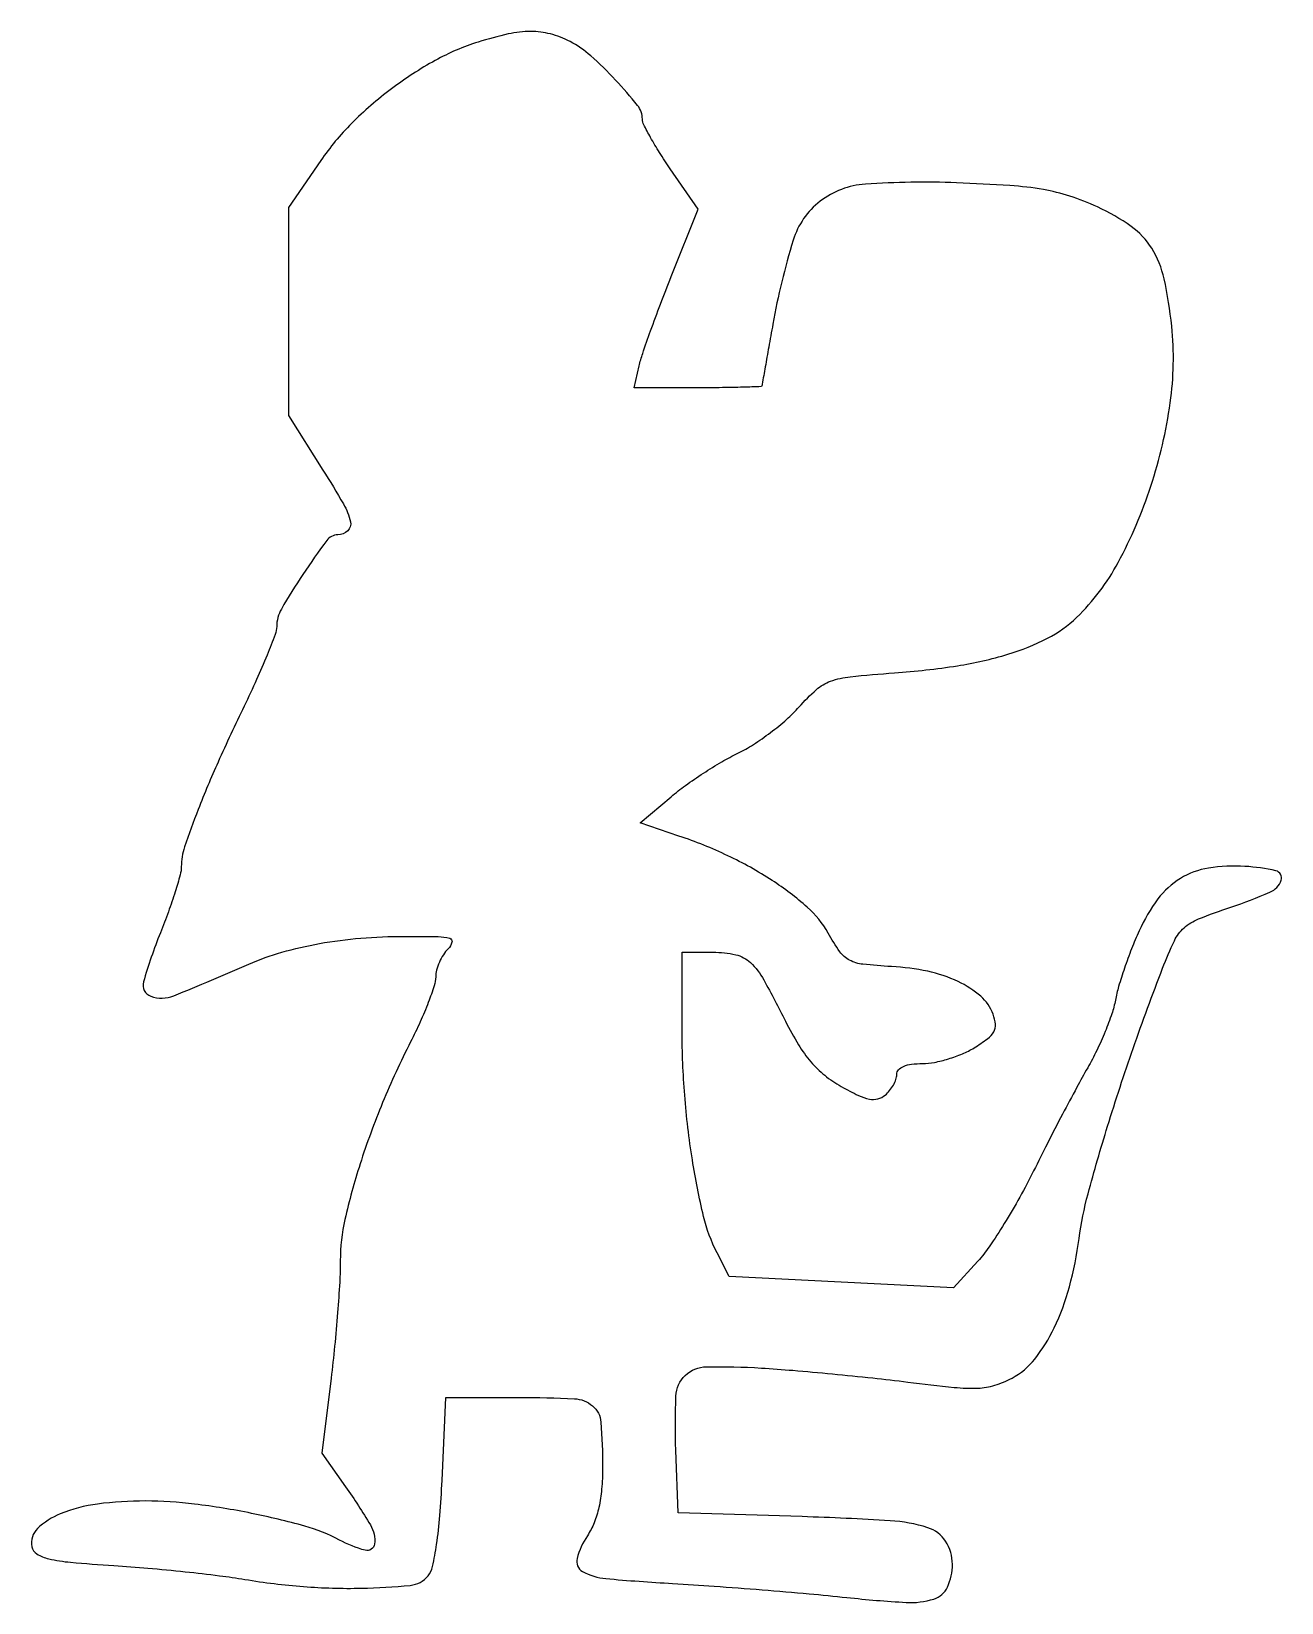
# Model space of a CAD drawing. Extents: x 0 to 157, y 0 to 198.
import ezdxf

# ---------------------------------------------------------------- set-up
doc = ezdxf.new("R2010")
doc.units = 0

msp = doc.modelspace()

# ---------------------------------------------------------------- linework, layer by layer
msp.add_lwpolyline([(56.346717, 196.492619, 0.049693), (50.954347, 194.182428, 0.035342), (45.431658, 190.605659, 0.035097), (40.417451, 186.247254, 0.046208), (36.549124, 181.586339), (32.5, 175.672679), (32.5, 162.586339), (32.5, 149.5), (36.824003, 142.657336, -0.010467), (39.400032, 138.385346, -0.074607), (40.277224, 136.142094, -0.263975), (39.934142, 135.00222, -0.192907), (38.680866, 134.5, 0.238226), (37.296277, 133.800618, 0.012033), (34.305543, 129.533009, 0.01558), (31.594002, 125.169719, 0.131978), (31, 122.95854, -0.090655), (30.818764, 121.967157, -0.006601), (29.797898, 119.372392, -0.009052), (28.475167, 116.296602, -0.006724), (26.907738, 112.947103, 0.007103), (23.621814, 105.911422, 0.012348), (21.123905, 99.970738, 0.012399), (19.406506, 95.244488, 0.08104), (19.000504, 92.760521, -0.067838), (18.859617, 91.729121, -0.008861), (18.22667, 89.599901, -0.010176), (17.375137, 87.089488, -0.008354), (16.366884, 84.443637, 0.024713), (14.239173, 78.2595, 0.397254), (15.161679, 76.462674, 0.182645), (18.042049, 76.523463, 0.007928), (27.5, 80.502871, -0.03411), (31.638834, 81.994573, -0.025106), (36.389002, 83.094416, -0.023533), (41.572018, 83.773445, -0.020806), (47.014249, 84, -0.004181), (51.304103, 83.964128, -0.064804), (52.75876, 83.75, -0.409816), (53.044129, 83.248501, -0.131972), (52.571429, 82.428571, 0.053191), (51.969854, 81.683311, 0.038482), (51.461607, 80.743855, 0.039106), (51.114109, 79.764013, 0.065753), (51, 78.900055, -0.079696), (50.821177, 77.785277, -0.0126), (50.072291, 75.690301, -0.013706), (49.050982, 73.246937, -0.011599), (47.841842, 70.721483, 0.019204), (44.327224, 63.084714, 0.02052), (41.49308, 55.365777, 0.021794), (39.582931, 48.38995, 0.055981), (39, 43.199801, -0.014529), (38.922008, 40.516353, -0.005095), (38.658766, 36.668238, -0.005054), (38.283109, 32.439407, -0.005893), (37.838352, 28.430618), (36.676703, 18.978078), (39.672273, 14.739039, -0.018552), (42.78461, 9.968693, -0.16598), (43.303506, 7.558145, -0.45837), (42.135724, 6.768998, -0.056582), (38.887691, 8.060106, 0.054763), (34.52258, 9.813619, 0.018449), (27.843356, 11.417526, 0.018805), (20.674281, 12.583099, 0.030283), (14.5, 12.972726, 0.033161), (8.4697, 12.587331, 0.06308), (3.774411, 11.3578, 0.097393), (0.910527, 9.496659, 0.252427), (0.192757, 7.223241, 0.212926), (0.832866, 6.304044, 0.079429), (2.324422, 5.700682, 0.034692), (5.083751, 5.265248, 0.0056), (10.510928, 4.852217, -0.005691), (14.811308, 4.524154, -0.00444), (19.475085, 4.073163, -0.004491), (23.811945, 3.575451, -0.0109), (27, 3.109771, 0.022514), (34.377886, 2.206504, 0.024013), (41.649573, 1.997137, 0.019956), (47.802225, 2.361431, 0.197256), (50.04401, 3.553029, 0.121646), (50.615191, 4.733592, 0.015856), (51.110509, 7.505769, 0.016151), (51.520591, 11.125787, 0.009014), (51.797536, 15.553029), (52.262162, 26), (61.524092, 26, -0.011871), (68.443965, 25.835682, -0.164787), (70.738516, 24.934814, -0.201379), (71.781457, 22.894773, -0.019081), (71.993411, 17.168213, -0.020961), (71.87657, 14.457654, -0.033745), (71.525602, 12.173482, -0.039338), (70.931611, 10.243428, -0.051459), (70.07965, 8.607052, 0.080497), (68.788424, 5.732651, 0.342973), (69.472788, 4.110581, 0.106023), (72.39257, 3.209016, 0.007785), (80.806152, 2.596566, -0.003548), (86.027918, 2.260917, -0.00229), (92.071299, 1.801553, -0.002301), (97.975991, 1.298156, -0.004341), (102.734438, 0.828728, 0.012049), (110.177733, 0.210113, 0.091121), (113.66292, 0.640666, 0.211742), (115.375013, 2.148282, 0.108296), (116, 5, 0.143846), (115.148033, 7.900115, 0.174738), (112.911958, 9.611839, 0.062047), (108.160604, 10.493299, 0.006863), (97.098005, 11), (81.5, 11.5), (81.206229, 19.344796, -0.020036), (81.22422, 26.16945, -0.192818), (82.394647, 28.764778, -0.189834), (85.043309, 29.856522, -0.019333), (91.965413, 29.697999, -0.005614), (95.941939, 29.408046, -0.002921), (100.896037, 28.961683, -0.002903), (105.977638, 28.444098, -0.004423), (110.382797, 27.93009, 0.005567), (116.216125, 27.262958, 0.03525), (119.200599, 27.166627, 0.064466), (121.327623, 27.52509, 0.049612), (123.502833, 28.431592, 0.102801), (126.356542, 30.829788, 0.054936), (128.803401, 34.756359, 0.046344), (130.711312, 39.904829, 0.032044), (131.93545, 46, -0.032115), (133.063944, 51.614837, -0.009292), (135.518217, 60.113544, -0.009013), (138.738568, 69.905212, -0.00794), (142.442344, 80, -0.01871), (143.915958, 83.437902, -0.1001), (145.131212, 85.063661, -0.088534), (146.947022, 86.183838, -0.012949), (151.029992, 87.675393, 0.019533), (155.941312, 89.54319, 0.211977), (157.353203, 91.057069, 0.447969), (156.687378, 92.248684, 0.038667), (152.802174, 92.80266, 0.056001), (148.2252, 92.584865, 0.097351), (144.669953, 91.272876, 0.096214), (141.848513, 88.699472, 0.053695), (139.480776, 84.678871, 0.013148), (138.536687, 82.437384, 0.010612), (137.638058, 79.984119, 0.01076), (136.905071, 77.683031, 0.026972), (136.498494, 75.969195, -0.037534), (136.057149, 74.269334, -0.015003), (135.211347, 72.015862, -0.014748), (134.150232, 69.630506, -0.018015), (133.013803, 67.469195, 0.006675), (131.647873, 65.008527, 0.002681), (129.843512, 61.609701, 0.002652), (127.938441, 57.92685, 0.003352), (126.217633, 54.5, -0.012454), (124.47954, 51.190353, -0.011306), (122.524176, 47.861406, -0.011402), (120.63969, 44.96302, -0.035308), (119.191408, 43.134573), (116.115494, 39.769145), (102.024391, 40.498737), (87.933287, 41.228329), (86.405246, 44.183233, -0.060594), (84.698927, 48.769095, -0.019652), (83.288087, 55.879569, -0.019193), (82.322475, 64.011279, -0.019955), (82, 72.087968), (82, 82), (85.877555, 82, -0.055434), (88.739628, 81.68171, -0.135579), (90.592966, 80.690726, -0.07683), (92.269845, 78.516214, -0.010033), (94.995882, 73.324154, 0.020544), (96.629087, 70.366271, 0.0405), (98.202171, 68.192959, 0.047043), (99.930876, 66.519071, 0.040832), (102.022577, 65.107467, 0.015581), (104.174761, 63.984625, 0.064533), (105.563472, 63.523144, 0.112042), (106.60699, 63.555726, 0.11003), (107.541998, 64.034856, 0.049448), (108.099878, 64.599631, 0.041855), (108.571712, 65.294099, 0.043772), (108.894969, 66.007152, 0.084737), (109, 66.622445, -0.185632), (109.224153, 67.205398, -0.109116), (109.840491, 67.644713, -0.06987), (110.854827, 67.917123, -0.030436), (112.25, 68.003738, 0.047529), (113.727836, 68.146251, 0.0261), (115.493576, 68.584556, 0.025789), (117.25472, 69.221571, 0.037244), (118.728133, 69.975741, 0.022537), (120.423596, 71.117354, 0.104541), (121.20207, 71.996393, 0.152287), (121.40662, 72.936584, 0.06667), (121.123819, 74.194323, 0.125464), (119.559089, 76.462268, 0.069705), (116.727725, 78.30941, 0.057405), (112.890988, 79.5987, 0.039361), (108.332705, 80.198427, -0.013774), (104.736775, 80.485566, -0.095089), (103.051558, 81.001031, -0.118048), (101.844532, 82.062783, -0.026036), (100.363853, 84.412606, 0.084294), (97.740773, 87.666943, 0.036871), (93.315836, 91.034242, 0.033652), (87.759378, 94.138685, 0.029729), (81.605116, 96.616677), (76.710232, 98.256979), (80.605116, 101.5553, -0.019455), (82.422285, 102.976558, -0.011731), (84.677753, 104.524188, -0.011742), (86.994773, 105.958955, -0.020102), (89, 107.030469, 0.030376), (90.956496, 108.128172, 0.018754), (93.120309, 109.63898, 0.018787), (95.153873, 111.298973, 0.031806), (96.707434, 112.853658, -0.031288), (98.881773, 115.034073, -0.095603), (100.672528, 116.092009, -0.060319), (103.150917, 116.652708, -0.007368), (108.707434, 117.138814, 0.019918), (116.620359, 118.031642, 0.035902), (122.981385, 119.480558, 0.044445), (127.958817, 121.494991, 0.074232), (131.624789, 124.12095, 0.076996), (136.850044, 131.032684, 0.044527), (140.961579, 140.632809, 0.043703), (143.398098, 151.119146, 0.060837), (143.585128, 160.745158, 0.028522), (142.625377, 166.725594, 0.085461), (141.06989, 170.545946, 0.099278), (138.47646, 173.301612, 0.047154), (134.237684, 175.748723, 0.027996), (130.74969, 177.115075, 0.03692), (127.436451, 177.938434, 0.025924), (123.23813, 178.435843, 0.006897), (116.505571, 178.788264, 0.026659), (105.05077, 178.618708, 0.148131), (99.362514, 176.46314, 0.15537), (95.971345, 171.5713, 0.030201), (93.412274, 161, 0.000119), (92.895131, 158.106953, 0.000189), (92.453886, 155.629687, 0.000037), (92.065965, 153.446065, 0.009271), (92.034888, 153.25, -0.364267), (91.921841, 153.148121, -0.000949), (89.654652, 153.073438, -0.004837), (87.058212, 153.017977, -0.002921), (83.980948, 153), (75.961896, 153), (76.593773, 155.75, -0.025135), (77.036051, 157.310882, -0.004449), (78.036996, 160.183648, -0.004806), (79.273874, 163.532719, -0.004311), (80.619556, 166.981567), (84.013463, 175.463133), (80.506732, 180.554751, -0.009697), (79.163632, 182.588192, -0.012977), (78.030102, 184.486175, -0.010167), (77.165862, 186.098317, -0.11849), (77, 186.788388, 0.170179), (76.395185, 188.513919, 0.018991), (73.630913, 191.715445, 0.023911), (70.497614, 194.770586, 0.062006), (67.901216, 196.551083, 0.053732), (65.422722, 197.512085, 0.066997), (62.975895, 197.828828, 0.053578), (60.129947, 197.508415, 0.021576)], format="xyb", close=True)

doc.saveas('drawing.dxf')
